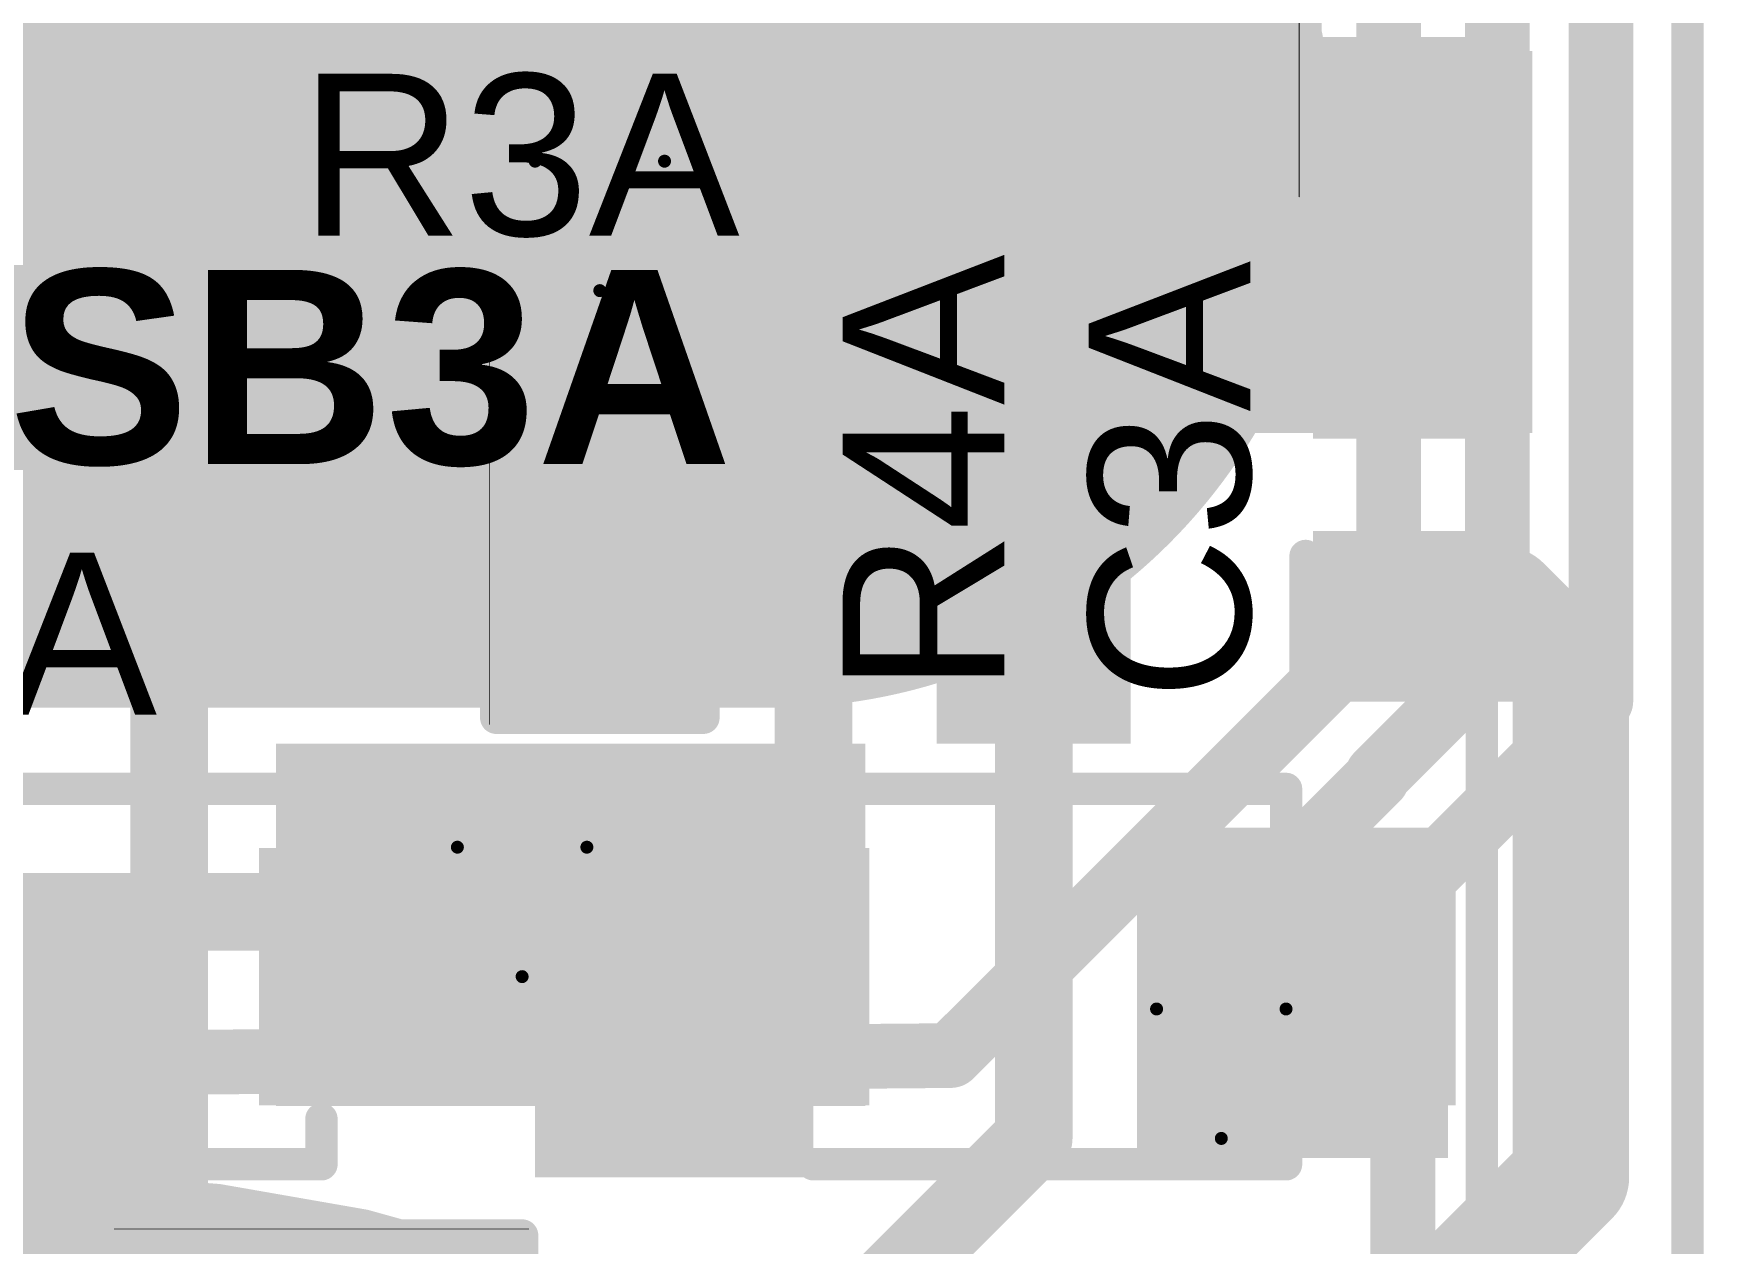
# Model space of a CAD drawing. Header units: inches. Extents: x -3.9 to 9.5, y -7 to 2.6.
# Drawn here: x -3.4634 to -3.2054, y -5.022 to -4.835 of the extents above; entities that cross this region are included whole.
import ezdxf

# ---------------------------------------------------------------- set-up
doc = ezdxf.new("R2010")
doc.units = ezdxf.units.IN
doc.header["$MEASUREMENT"] = 0
for name, color, linetype in [('Board Outline', 216, 'Continuous'), ('Bottom Layer', 5, 'Continuous'), ('Bottom Overlay', 54, 'Continuous'), ('Bottom Paste', 16, 'Continuous'), ('Bottom Solder', 6, 'Continuous'), ('Drill Drawing', 1, 'Continuous'), ('Top Layer', 1, 'Continuous'), ('Top Overlay', 2, 'Continuous'), ('Top Paste', 8, 'Continuous'), ('Top Solder', 216, 'Continuous'), ('Via Holes', 16, 'Continuous')]:
    doc.layers.add(name, color=color, linetype=linetype)
doc.styles.add('Arial', font='', dxfattribs={"height": 0.2})
doc.styles.add('Arial_Bold', font='', dxfattribs={"height": 0.2})
doc.styles.get('Arial').set_extended_font_data('Arial')
doc.styles.get('Arial_Bold').set_extended_font_data('Arial', bold=True)

# ---------------------------------------------------------------- blocks, each defined once
blk = doc.blocks.new('S______B______0402_8')
at = {"layer": 'Top Layer'}
for points in [[(-0.0275, -0.0125), (-0.0275, 0.0125), (-0.0095, 0.0125), (-0.0095, -0.0125)], [(0.0095, -0.0125), (0.0095, 0.0125), (0.0275, 0.0125), (0.0275, -0.0125)]]:
    blk.add_hatch(color=1, dxfattribs=at).paths.add_polyline_path(points)
at = {"layer": 'Top Paste'}
for points in [[(-0.0275, -0.0125), (-0.0275, 0.0125), (-0.0095, 0.0125), (-0.0095, -0.0125)], [(0.0095, -0.0125), (0.0095, 0.0125), (0.0275, 0.0125), (0.0275, -0.0125)]]:
    blk.add_hatch(color=8, dxfattribs=at).paths.add_polyline_path(points)
at = {"layer": 'Top Solder'}
for points in [[(-0.02967, -0.01467), (-0.02967, 0.01467), (-0.00733, 0.01467), (-0.00733, -0.01467)], [(0.00733, -0.01467), (0.00733, 0.01467), (0.02967, 0.01467), (0.02967, -0.01467)]]:
    blk.add_hatch(color=216, dxfattribs=at).paths.add_polyline_path(points)
at = {"layer": 'Top Overlay'}
for points in [[(-0.031, -0.016, 0.005, 0.005, 0), (-0.031, 0.016, 0.005, 0.005, 0)], [(0.031, 0.016, 0.005, 0.005, 0), (-0.031, 0.016, 0.005, 0.005, 0)], [(0.031, -0.016, 0.005, 0.005, 0), (0.031, 0.016, 0.005, 0.005, 0)], [(0.031, -0.016, 0.005, 0.005, 0), (-0.031, -0.016, 0.005, 0.005, 0)], [(0.032, -0.017, 0.000127, 0.000127, 0), (-0.032, -0.017, 0.000127, 0.000127, 0)]]:
    blk.add_lwpolyline(points, format="xyseb", dxfattribs=at)
for points in [[(-0.03225, 0.016, 0.0025, 0.0025, 1), (-0.02975, 0.016, 0.0025, 0.0025, 1)], [(-0.03225, 0.016, 0.0025, 0.0025, 1), (-0.02975, 0.016, 0.0025, 0.0025, 1)], [(0.02975, 0.016, 0.0025, 0.0025, 1), (0.03225, 0.016, 0.0025, 0.0025, 1)], [(0.02975, 0.016, 0.0025, 0.0025, 1), (0.03225, 0.016, 0.0025, 0.0025, 1)], [(-0.03225, -0.016, 0.0025, 0.0025, 1), (-0.02975, -0.016, 0.0025, 0.0025, 1)], [(-0.03225, -0.016, 0.0025, 0.0025, 1), (-0.02975, -0.016, 0.0025, 0.0025, 1)], [(0.02975, -0.016, 0.0025, 0.0025, 1), (0.03225, -0.016, 0.0025, 0.0025, 1)], [(0.02975, -0.016, 0.0025, 0.0025, 1), (0.03225, -0.016, 0.0025, 0.0025, 1)], [(-0.03203, -0.017, 0.0000635, 0.0000635, 1), (-0.03197, -0.017, 0.0000635, 0.0000635, 1)], [(0.03197, -0.017, 0.0000635, 0.0000635, 1), (0.03203, -0.017, 0.0000635, 0.0000635, 1)]]:
    blk.add_lwpolyline(points, format="xyseb", close=True, dxfattribs=at)
blk = doc.blocks.new('R___0402_17')
at = {"layer": 'Top Layer'}
for points in [[(-0.0275, -0.0125), (-0.0275, 0.0125), (-0.0095, 0.0125), (-0.0095, -0.0125)], [(0.0095, -0.0125), (0.0095, 0.0125), (0.0275, 0.0125), (0.0275, -0.0125)]]:
    blk.add_hatch(color=1, dxfattribs=at).paths.add_polyline_path(points)
at = {"layer": 'Top Paste'}
for points in [[(-0.0275, -0.0125), (-0.0275, 0.0125), (-0.0095, 0.0125), (-0.0095, -0.0125)], [(0.0095, -0.0125), (0.0095, 0.0125), (0.0275, 0.0125), (0.0275, -0.0125)]]:
    blk.add_hatch(color=8, dxfattribs=at).paths.add_polyline_path(points)
at = {"layer": 'Top Solder'}
for points in [[(-0.02967, -0.01467), (-0.02967, 0.01467), (-0.00733, 0.01467), (-0.00733, -0.01467)], [(0.00733, -0.01467), (0.00733, 0.01467), (0.02967, 0.01467), (0.02967, -0.01467)]]:
    blk.add_hatch(color=216, dxfattribs=at).paths.add_polyline_path(points)
at = {"layer": 'Top Overlay'}
for points in [[(-0.031, 0.016, 0.005, 0.005, 0), (-0.031, -0.016, 0.005, 0.005, 0)], [(0.031, 0.016, 0.005, 0.005, 0), (-0.031, 0.016, 0.005, 0.005, 0)], [(0.031, 0.016, 0.005, 0.005, 0), (0.031, -0.016, 0.005, 0.005, 0)], [(0.031, -0.016, 0.005, 0.005, 0), (-0.031, -0.016, 0.005, 0.005, 0)], [(0.032, -0.017, 0.000127, 0.000127, 0), (-0.032, -0.017, 0.000127, 0.000127, 0)]]:
    blk.add_lwpolyline(points, format="xyseb", dxfattribs=at)
for points in [[(-0.03225, 0.016, 0.0025, 0.0025, 1), (-0.02975, 0.016, 0.0025, 0.0025, 1)], [(-0.03225, 0.016, 0.0025, 0.0025, 1), (-0.02975, 0.016, 0.0025, 0.0025, 1)], [(0.02975, 0.016, 0.0025, 0.0025, 1), (0.03225, 0.016, 0.0025, 0.0025, 1)], [(0.02975, 0.016, 0.0025, 0.0025, 1), (0.03225, 0.016, 0.0025, 0.0025, 1)], [(-0.03225, -0.016, 0.0025, 0.0025, 1), (-0.02975, -0.016, 0.0025, 0.0025, 1)], [(-0.03225, -0.016, 0.0025, 0.0025, 1), (-0.02975, -0.016, 0.0025, 0.0025, 1)], [(0.02975, -0.016, 0.0025, 0.0025, 1), (0.03225, -0.016, 0.0025, 0.0025, 1)], [(0.02975, -0.016, 0.0025, 0.0025, 1), (0.03225, -0.016, 0.0025, 0.0025, 1)], [(-0.03203, -0.017, 0.0000635, 0.0000635, 1), (-0.03197, -0.017, 0.0000635, 0.0000635, 1)], [(0.03197, -0.017, 0.0000635, 0.0000635, 1), (0.03203, -0.017, 0.0000635, 0.0000635, 1)]]:
    blk.add_lwpolyline(points, format="xyseb", close=True, dxfattribs=at)
blk = doc.blocks.new('R___0402_18')
at = {"layer": 'Top Layer'}
for points in [[(-0.0275, -0.0125), (-0.0275, 0.0125), (-0.0095, 0.0125), (-0.0095, -0.0125)], [(0.0095, -0.0125), (0.0095, 0.0125), (0.0275, 0.0125), (0.0275, -0.0125)]]:
    blk.add_hatch(color=1, dxfattribs=at).paths.add_polyline_path(points)
at = {"layer": 'Top Paste'}
for points in [[(-0.0275, -0.0125), (-0.0275, 0.0125), (-0.0095, 0.0125), (-0.0095, -0.0125)], [(0.0095, -0.0125), (0.0095, 0.0125), (0.0275, 0.0125), (0.0275, -0.0125)]]:
    blk.add_hatch(color=8, dxfattribs=at).paths.add_polyline_path(points)
at = {"layer": 'Top Solder'}
for points in [[(-0.02967, -0.01467), (-0.02967, 0.01467), (-0.00733, 0.01467), (-0.00733, -0.01467)], [(0.00733, -0.01467), (0.00733, 0.01467), (0.02967, 0.01467), (0.02967, -0.01467)]]:
    blk.add_hatch(color=216, dxfattribs=at).paths.add_polyline_path(points)
at = {"layer": 'Top Overlay'}
for points in [[(-0.031, -0.016, 0.005, 0.005, 0), (-0.031, 0.016, 0.005, 0.005, 0)], [(0.031, 0.016, 0.005, 0.005, 0), (-0.031, 0.016, 0.005, 0.005, 0)], [(0.031, -0.016, 0.005, 0.005, 0), (0.031, 0.016, 0.005, 0.005, 0)], [(0.031, -0.016, 0.005, 0.005, 0), (-0.031, -0.016, 0.005, 0.005, 0)], [(0.032, -0.017, 0.000127, 0.000127, 0), (-0.032, -0.017, 0.000127, 0.000127, 0)]]:
    blk.add_lwpolyline(points, format="xyseb", dxfattribs=at)
for points in [[(-0.03225, 0.016, 0.0025, 0.0025, 1), (-0.02975, 0.016, 0.0025, 0.0025, 1)], [(-0.03225, 0.016, 0.0025, 0.0025, 1), (-0.02975, 0.016, 0.0025, 0.0025, 1)], [(0.02975, 0.016, 0.0025, 0.0025, 1), (0.03225, 0.016, 0.0025, 0.0025, 1)], [(0.02975, 0.016, 0.0025, 0.0025, 1), (0.03225, 0.016, 0.0025, 0.0025, 1)], [(-0.03225, -0.016, 0.0025, 0.0025, 1), (-0.02975, -0.016, 0.0025, 0.0025, 1)], [(-0.03225, -0.016, 0.0025, 0.0025, 1), (-0.02975, -0.016, 0.0025, 0.0025, 1)], [(0.02975, -0.016, 0.0025, 0.0025, 1), (0.03225, -0.016, 0.0025, 0.0025, 1)], [(0.02975, -0.016, 0.0025, 0.0025, 1), (0.03225, -0.016, 0.0025, 0.0025, 1)], [(-0.03203, -0.017, 0.0000635, 0.0000635, 1), (-0.03197, -0.017, 0.0000635, 0.0000635, 1)], [(0.03197, -0.017, 0.0000635, 0.0000635, 1), (0.03203, -0.017, 0.0000635, 0.0000635, 1)]]:
    blk.add_lwpolyline(points, format="xyseb", close=True, dxfattribs=at)
blk = doc.blocks.new('_EMG________B_24')
at = {"layer": 'Bottom Layer'}
h = blk.add_hatch(color=5, dxfattribs=at)
edge = h.paths.add_edge_path()
edge.add_arc((-0.11417, 0.0005), 0.08268, 90, 270)
edge.add_line((-0.11417, -0.08217), (0.11417, -0.08217))
edge.add_arc((0.11417, 0.0005), 0.08268, 270, 450)
edge.add_line((0.11417, 0.08318), (-0.11417, 0.08318))
at = {"layer": 'Bottom Paste'}
h = blk.add_hatch(color=16, dxfattribs=at)
edge = h.paths.add_edge_path()
edge.add_arc((-0.11417, 0.0005), 0.08268, 90, 270)
edge.add_line((-0.11417, -0.08217), (0.11417, -0.08217))
edge.add_arc((0.11417, 0.0005), 0.08268, 270, 450)
edge.add_line((0.11417, 0.08318), (-0.11417, 0.08318))
at = {"layer": 'Bottom Solder'}
h = blk.add_hatch(color=6, dxfattribs=at)
edge = h.paths.add_edge_path()
edge.add_arc((-0.11417, 0.0005), 0.08668, 90, 270)
edge.add_line((-0.11417, -0.08617), (0.11417, -0.08617))
edge.add_arc((0.11417, 0.0005), 0.08668, 270, 450)
edge.add_line((0.11417, 0.08718), (-0.11417, 0.08718))
at = {"layer": 'Bottom Overlay'}
blk.add_lwpolyline([(0.22375, -0.43172, 0.005, 0.005, 0), (0.22375, 0.43172, 0.005, 0.005, 0)], format="xyseb", dxfattribs=at)
blk = doc.blocks.new('SOD_323_26')
at = {"layer": 'Top Layer'}
for points in [[(-0.02953, -0.01772), (-0.06102, -0.01772), (-0.06102, 0.01772), (-0.02953, 0.01772)], [(0.06102, -0.01772), (0.02953, -0.01772), (0.02953, 0.01772), (0.06102, 0.01772)]]:
    blk.add_hatch(color=1, dxfattribs=at).paths.add_polyline_path(points)
at = {"layer": 'Top Overlay'}
for points in [[(-0.079, 0.019), (-0.036, 0.019), (-0.036, 0.031), (-0.079, 0.031)], [(-0.079, -0.02), (-0.062, -0.02), (-0.062, 0.02), (-0.079, 0.02)], [(-0.079, -0.031), (-0.036, -0.031), (-0.036, -0.019), (-0.079, -0.019)]]:
    blk.add_hatch(color=2, dxfattribs=at).paths.add_polyline_path(points)
at = {"layer": 'Top Paste'}
for points in [[(-0.02953, -0.01772), (-0.06102, -0.01772), (-0.06102, 0.01772), (-0.02953, 0.01772)], [(0.06102, -0.01772), (0.02953, -0.01772), (0.02953, 0.01772), (0.06102, 0.01772)]]:
    blk.add_hatch(color=8, dxfattribs=at).paths.add_polyline_path(points)
at = {"layer": 'Top Solder'}
for points in [[(-0.02736, -0.01988), (-0.06319, -0.01988), (-0.06319, 0.01988), (-0.02736, 0.01988)], [(0.06319, -0.01988), (0.02736, -0.01988), (0.02736, 0.01988), (0.06319, 0.01988)]]:
    blk.add_hatch(color=216, dxfattribs=at).paths.add_polyline_path(points)
at = {"layer": 'Top Overlay'}
for points in [[(-0.036, 0.029, 0.005, 0.005, 0), (0.037, 0.029, 0.005, 0.005, 0)], [(0.037, 0.022, 0.005, 0.005, 0), (0.037, 0.029, 0.005, 0.005, 0)], [(0.037, -0.029, 0.005, 0.005, 0), (0.037, -0.022, 0.005, 0.005, 0)], [(-0.036, -0.029, 0.005, 0.005, 0), (0.037, -0.029, 0.005, 0.005, 0)]]:
    blk.add_lwpolyline(points, format="xyseb", dxfattribs=at)
for points in [[(-0.03725, 0.029, 0.0025, 0.0025, 1), (-0.03475, 0.029, 0.0025, 0.0025, 1)], [(0.03575, 0.029, 0.0025, 0.0025, 1), (0.03825, 0.029, 0.0025, 0.0025, 1)], [(0.03575, 0.029, 0.0025, 0.0025, 1), (0.03825, 0.029, 0.0025, 0.0025, 1)], [(0.03575, 0.022, 0.0025, 0.0025, 1), (0.03825, 0.022, 0.0025, 0.0025, 1)], [(0.03575, -0.022, 0.0025, 0.0025, 1), (0.03825, -0.022, 0.0025, 0.0025, 1)], [(-0.03725, -0.029, 0.0025, 0.0025, 1), (-0.03475, -0.029, 0.0025, 0.0025, 1)], [(0.03575, -0.029, 0.0025, 0.0025, 1), (0.03825, -0.029, 0.0025, 0.0025, 1)], [(0.03575, -0.029, 0.0025, 0.0025, 1), (0.03825, -0.029, 0.0025, 0.0025, 1)]]:
    blk.add_lwpolyline(points, format="xyseb", close=True, dxfattribs=at)
blk = doc.blocks.new('SOD_323_27')
at = {"layer": 'Top Layer'}
for points in [[(-0.02953, -0.01772), (-0.06102, -0.01772), (-0.06102, 0.01772), (-0.02953, 0.01772)], [(0.06102, -0.01772), (0.02953, -0.01772), (0.02953, 0.01772), (0.06102, 0.01772)]]:
    blk.add_hatch(color=1, dxfattribs=at).paths.add_polyline_path(points)
at = {"layer": 'Top Overlay'}
for points in [[(-0.079, 0.019), (-0.036, 0.019), (-0.036, 0.031), (-0.079, 0.031)], [(-0.079, -0.02), (-0.062, -0.02), (-0.062, 0.02), (-0.079, 0.02)], [(-0.079, -0.031), (-0.036, -0.031), (-0.036, -0.019), (-0.079, -0.019)]]:
    blk.add_hatch(color=2, dxfattribs=at).paths.add_polyline_path(points)
at = {"layer": 'Top Paste'}
for points in [[(-0.02953, -0.01772), (-0.06102, -0.01772), (-0.06102, 0.01772), (-0.02953, 0.01772)], [(0.06102, -0.01772), (0.02953, -0.01772), (0.02953, 0.01772), (0.06102, 0.01772)]]:
    blk.add_hatch(color=8, dxfattribs=at).paths.add_polyline_path(points)
at = {"layer": 'Top Solder'}
for points in [[(-0.02736, -0.01988), (-0.06319, -0.01988), (-0.06319, 0.01988), (-0.02736, 0.01988)], [(0.06319, -0.01988), (0.02736, -0.01988), (0.02736, 0.01988), (0.06319, 0.01988)]]:
    blk.add_hatch(color=216, dxfattribs=at).paths.add_polyline_path(points)
at = {"layer": 'Top Overlay'}
for points in [[(-0.036, 0.029, 0.005, 0.005, 0), (0.037, 0.029, 0.005, 0.005, 0)], [(0.037, 0.022, 0.005, 0.005, 0), (0.037, 0.029, 0.005, 0.005, 0)], [(0.037, -0.029, 0.005, 0.005, 0), (0.037, -0.022, 0.005, 0.005, 0)], [(-0.036, -0.029, 0.005, 0.005, 0), (0.037, -0.029, 0.005, 0.005, 0)]]:
    blk.add_lwpolyline(points, format="xyseb", dxfattribs=at)
for points in [[(-0.03725, 0.029, 0.0025, 0.0025, 1), (-0.03475, 0.029, 0.0025, 0.0025, 1)], [(0.03575, 0.029, 0.0025, 0.0025, 1), (0.03825, 0.029, 0.0025, 0.0025, 1)], [(0.03575, 0.029, 0.0025, 0.0025, 1), (0.03825, 0.029, 0.0025, 0.0025, 1)], [(0.03575, 0.022, 0.0025, 0.0025, 1), (0.03825, 0.022, 0.0025, 0.0025, 1)], [(0.03575, -0.022, 0.0025, 0.0025, 1), (0.03825, -0.022, 0.0025, 0.0025, 1)], [(-0.03725, -0.029, 0.0025, 0.0025, 1), (-0.03475, -0.029, 0.0025, 0.0025, 1)], [(0.03575, -0.029, 0.0025, 0.0025, 1), (0.03825, -0.029, 0.0025, 0.0025, 1)], [(0.03575, -0.029, 0.0025, 0.0025, 1), (0.03825, -0.029, 0.0025, 0.0025, 1)]]:
    blk.add_lwpolyline(points, format="xyseb", close=True, dxfattribs=at)
blk = doc.blocks.new('C___0402_31')
at = {"layer": 'Top Layer'}
for points in [[(-0.0275, -0.0125), (-0.0275, 0.0125), (-0.0095, 0.0125), (-0.0095, -0.0125)], [(0.0095, -0.0125), (0.0095, 0.0125), (0.0275, 0.0125), (0.0275, -0.0125)]]:
    blk.add_hatch(color=1, dxfattribs=at).paths.add_polyline_path(points)
at = {"layer": 'Top Paste'}
for points in [[(-0.0275, -0.0125), (-0.0275, 0.0125), (-0.0095, 0.0125), (-0.0095, -0.0125)], [(0.0095, -0.0125), (0.0095, 0.0125), (0.0275, 0.0125), (0.0275, -0.0125)]]:
    blk.add_hatch(color=8, dxfattribs=at).paths.add_polyline_path(points)
at = {"layer": 'Top Solder'}
for points in [[(-0.02986, -0.01486), (-0.02986, 0.01486), (-0.00714, 0.01486), (-0.00714, -0.01486)], [(0.00714, -0.01486), (0.00714, 0.01486), (0.02986, 0.01486), (0.02986, -0.01486)]]:
    blk.add_hatch(color=216, dxfattribs=at).paths.add_polyline_path(points)
at = {"layer": 'Top Overlay'}
for points in [[(-0.031, 0.016, 0.005, 0.005, 0), (-0.011, 0.016, 0.005, 0.005, 0)], [(-0.031, 0.016, 0.005, 0.005, 0), (-0.031, -0.016, 0.005, 0.005, 0)], [(0.011, 0.016, 0.005, 0.005, 0), (0.031, 0.016, 0.005, 0.005, 0)], [(0.031, 0.016, 0.005, 0.005, 0), (0.031, -0.016, 0.005, 0.005, 0)], [(-0.031, -0.016, 0.005, 0.005, 0), (-0.011, -0.016, 0.005, 0.005, 0)], [(0.011, -0.016, 0.005, 0.005, 0), (0.031, -0.016, 0.005, 0.005, 0)]]:
    blk.add_lwpolyline(points, format="xyseb", dxfattribs=at)
for points in [[(-0.03225, 0.016, 0.0025, 0.0025, 1), (-0.02975, 0.016, 0.0025, 0.0025, 1)], [(-0.03225, 0.016, 0.0025, 0.0025, 1), (-0.02975, 0.016, 0.0025, 0.0025, 1)], [(-0.01225, 0.016, 0.0025, 0.0025, 1), (-0.00975, 0.016, 0.0025, 0.0025, 1)], [(0.00975, 0.016, 0.0025, 0.0025, 1), (0.01225, 0.016, 0.0025, 0.0025, 1)], [(0.02975, 0.016, 0.0025, 0.0025, 1), (0.03225, 0.016, 0.0025, 0.0025, 1)], [(0.02975, 0.016, 0.0025, 0.0025, 1), (0.03225, 0.016, 0.0025, 0.0025, 1)], [(-0.03225, -0.016, 0.0025, 0.0025, 1), (-0.02975, -0.016, 0.0025, 0.0025, 1)], [(-0.03225, -0.016, 0.0025, 0.0025, 1), (-0.02975, -0.016, 0.0025, 0.0025, 1)], [(-0.01225, -0.016, 0.0025, 0.0025, 1), (-0.00975, -0.016, 0.0025, 0.0025, 1)], [(0.00975, -0.016, 0.0025, 0.0025, 1), (0.01225, -0.016, 0.0025, 0.0025, 1)], [(0.02975, -0.016, 0.0025, 0.0025, 1), (0.03225, -0.016, 0.0025, 0.0025, 1)], [(0.02975, -0.016, 0.0025, 0.0025, 1), (0.03225, -0.016, 0.0025, 0.0025, 1)]]:
    blk.add_lwpolyline(points, format="xyseb", close=True, dxfattribs=at)

msp = doc.modelspace()

# ---------------------------------------------------------------- hatches: boundary and pattern name
at = {"layer": 'Bottom Layer'}
h = msp.add_hatch(color=5, dxfattribs=at)
edge = h.paths.add_edge_path()
edge.add_arc((-3.37589, -4.86478), 0.01181, 0, 360)
h = msp.add_hatch(color=5, dxfattribs=at)
edge = h.paths.add_edge_path()
edge.add_arc((-3.38789, -4.97078), 0.01181, 0, 360)
h = msp.add_hatch(color=5, dxfattribs=at)
edge = h.paths.add_edge_path()
edge.add_arc((-3.27989, -4.99578), 0.01181, 0, 360)
at = {"layer": 'Top Layer'}
for points in [[(-3.32387, -4.94478), (-3.29387, -4.94478), (-3.29387, -4.79878), (-3.32387, -4.79878)], [(-3.27887, -4.85778), (-3.23187, -4.85778), (-3.23187, -4.83778), (-3.27887, -4.83778)], [(-3.27887, -4.89678), (-3.23187, -4.89678), (-3.23187, -4.83778), (-3.27887, -4.83778)], [(-3.42089, -4.93778), (-3.36089, -4.93778), (-3.36089, -4.91178), (-3.42089, -4.91178)], [(-3.42589, -5.00078), (-3.33489, -5.00078), (-3.33489, -4.94478), (-3.42589, -4.94478)], [(-3.29289, -5.00878), (-3.24489, -5.00878), (-3.24489, -4.95778), (-3.29289, -4.95778)], [(-3.51689, -5.05078), (-3.43689, -5.05078), (-3.43689, -4.96478), (-3.51689, -4.96478)]]:
    msp.add_hatch(color=1, dxfattribs=at).paths.add_polyline_path(points)
h = msp.add_hatch(color=1, dxfattribs=at)
edge = h.paths.add_edge_path()
edge.add_arc((-3.37589, -4.86478), 0.01181, 0, 360)
h = msp.add_hatch(color=1, dxfattribs=at)
edge = h.paths.add_edge_path()
edge.add_arc((-3.38789, -4.97078), 0.01181, 0, 360)
h = msp.add_hatch(color=1, dxfattribs=at)
edge = h.paths.add_edge_path()
edge.add_arc((-3.27989, -4.99578), 0.01181, 0, 360)
at = {"layer": 'Via Holes'}
h = msp.add_hatch(color=7, dxfattribs=at)
edge = h.paths.add_edge_path()
edge.add_arc((-3.37589, -4.86478), 0.00591, 0, 360)
h = msp.add_hatch(color=7, dxfattribs=at)
edge = h.paths.add_edge_path()
edge.add_arc((-3.38789, -4.97078), 0.00591, 0, 360)
h = msp.add_hatch(color=7, dxfattribs=at)
edge = h.paths.add_edge_path()
edge.add_arc((-3.27989, -4.99578), 0.00591, 0, 360)

# ---------------------------------------------------------------- linework, layer by layer
at = {"layer": 'Board Outline'}
msp.add_lwpolyline([(-3.20789, -4.42332, 0.005, 0.005, 0), (-3.20789, -5.28379, 0.005, 0.005, 0)], format="xyseb", dxfattribs=at)
msp.add_lwpolyline([(-3.20789, -4.42332, 0.005, 0.005, 0), (-3.20789, -5.28379, 0.005, 0.005, 0)], format="xyseb", dxfattribs=at)
at = {"layer": 'Bottom Layer'}
for points in [[(-3.22126, -4.93815, 0.01, 0.01, 0), (-3.22126, -4.76942, 0.01, 0.01, 0)], [(-3.23726, -4.93115, 0.01, 0.01, 0), (-3.23726, -4.7899, 0.01, 0.01, 0)], [(-3.25405, -4.92532, 0.01, 0.01, 0), (-3.25405, -4.80662, 0.01, 0.01, 0)], [(-3.29589, -4.96716, 0.01, 0.01, 0), (-3.25405, -4.92532, 0.01, 0.01, 0)], [(-3.25581, -4.9497, 0.01, 0.01, 0), (-3.23726, -4.93115, 0.01, 0.01, 0)], [(-3.25185, -4.96874, 0.01, 0.01, 0), (-3.22126, -4.93815, 0.01, 0.01, 0)], [(-3.27989, -4.97416, 0.01, 0.01, 0), (-3.25581, -4.95008, 0.01, 0.01, 0)], [(-3.25581, -4.95008, 0.01, 0.01, 0), (-3.25581, -4.9497, 0.01, 0.01, 0)], [(-3.32172, -4.99298, 0.01, 0.01, 0), (-3.29589, -4.96716, 0.01, 0.01, 0)], [(-3.65889, -4.97078, 0.012, 0.012, 0), (-3.38789, -4.97078, 0.012, 0.012, 0)], [(-3.38789, -4.97078, 0.012, 0.012, 0), (-3.38765, -4.97078, 0.012, 0.012, 0)], [(-3.25185, -5.02983, 0.01, 0.01, 0), (-3.25185, -4.96874, 0.01, 0.01, 0)], [(-3.27989, -4.99578, 0.01, 0.01, 0), (-3.27989, -4.97416, 0.01, 0.01, 0)], [(-3.63985, -4.99574, 0.01, 0.01, 0), (-3.39213, -4.9936, 0.01, 0.01, 0)], [(-3.39213, -4.9936, 0.01, 0.01, 0), (-3.39205, -4.9936, 0.01, 0.01, 0)], [(-3.39205, -4.9936, 0.01, 0.01, 0), (-3.37987, -4.9936, 0.01, 0.01, 0)], [(-3.37987, -4.9936, 0.01, 0.01, 0), (-3.37691, -4.99346, 0.01, 0.01, 0)], [(-3.37691, -4.99346, 0.01, 0.01, 0), (-3.32172, -4.99298, 0.01, 0.01, 0)], [(-3.63489, -5.09928, 0.02, 0.02, -1.34747), (-3.40339, -5.46541, 0.02, 0.02, 0)]]:
    msp.add_lwpolyline(points, format="xyseb", dxfattribs=at)
for points in [[(-3.25655, -4.92532, 0.005, 0.005, 1), (-3.25155, -4.92532, 0.005, 0.005, 1)], [(-3.25655, -4.92532, 0.005, 0.005, 1), (-3.25155, -4.92532, 0.005, 0.005, 1)], [(-3.23976, -4.93115, 0.005, 0.005, 1), (-3.23476, -4.93115, 0.005, 0.005, 1)], [(-3.23976, -4.93115, 0.005, 0.005, 1), (-3.23476, -4.93115, 0.005, 0.005, 1)], [(-3.22376, -4.93815, 0.005, 0.005, 1), (-3.21876, -4.93815, 0.005, 0.005, 1)], [(-3.22376, -4.93815, 0.005, 0.005, 1), (-3.21876, -4.93815, 0.005, 0.005, 1)], [(-3.25831, -4.9497, 0.005, 0.005, 1), (-3.25331, -4.9497, 0.005, 0.005, 1)], [(-3.25831, -4.9497, 0.005, 0.005, 1), (-3.25331, -4.9497, 0.005, 0.005, 1)], [(-3.25831, -4.95008, 0.005, 0.005, 1), (-3.25331, -4.95008, 0.005, 0.005, 1)], [(-3.25831, -4.95008, 0.005, 0.005, 1), (-3.25331, -4.95008, 0.005, 0.005, 1)], [(-3.29839, -4.96716, 0.005, 0.005, 1), (-3.29339, -4.96716, 0.005, 0.005, 1)], [(-3.29839, -4.96716, 0.005, 0.005, 1), (-3.29339, -4.96716, 0.005, 0.005, 1)], [(-3.39089, -4.97078, 0.006, 0.006, 1), (-3.38489, -4.97078, 0.006, 0.006, 1)], [(-3.39089, -4.97078, 0.006, 0.006, 1), (-3.38489, -4.97078, 0.006, 0.006, 1)], [(-3.39065, -4.97078, 0.006, 0.006, 1), (-3.38465, -4.97078, 0.006, 0.006, 1)], [(-3.25435, -4.96874, 0.005, 0.005, 1), (-3.24935, -4.96874, 0.005, 0.005, 1)], [(-3.25435, -4.96874, 0.005, 0.005, 1), (-3.24935, -4.96874, 0.005, 0.005, 1)], [(-3.28239, -4.97416, 0.005, 0.005, 1), (-3.27739, -4.97416, 0.005, 0.005, 1)], [(-3.28239, -4.97416, 0.005, 0.005, 1), (-3.27739, -4.97416, 0.005, 0.005, 1)], [(-3.39463, -4.9936, 0.005, 0.005, 1), (-3.38963, -4.9936, 0.005, 0.005, 1)], [(-3.39463, -4.9936, 0.005, 0.005, 1), (-3.38963, -4.9936, 0.005, 0.005, 1)], [(-3.39455, -4.9936, 0.005, 0.005, 1), (-3.38955, -4.9936, 0.005, 0.005, 1)], [(-3.39455, -4.9936, 0.005, 0.005, 1), (-3.38955, -4.9936, 0.005, 0.005, 1)], [(-3.38237, -4.9936, 0.005, 0.005, 1), (-3.37737, -4.9936, 0.005, 0.005, 1)], [(-3.38237, -4.9936, 0.005, 0.005, 1), (-3.37737, -4.9936, 0.005, 0.005, 1)], [(-3.37941, -4.99346, 0.005, 0.005, 1), (-3.37441, -4.99346, 0.005, 0.005, 1)], [(-3.37941, -4.99346, 0.005, 0.005, 1), (-3.37441, -4.99346, 0.005, 0.005, 1)], [(-3.32422, -4.99298, 0.005, 0.005, 1), (-3.31922, -4.99298, 0.005, 0.005, 1)], [(-3.32422, -4.99298, 0.005, 0.005, 1), (-3.31922, -4.99298, 0.005, 0.005, 1)], [(-3.28239, -4.99578, 0.005, 0.005, 1), (-3.27739, -4.99578, 0.005, 0.005, 1)]]:
    msp.add_lwpolyline(points, format="xyseb", close=True, dxfattribs=at)
at = {"layer": 'Drill Drawing'}
for points in [[(-3.38589, -4.85478, 0.002, 0.002, 0), (-3.36589, -4.85478, 0.002, 0.002, 0)], [(-3.38589, -4.85478, 0.002, 0.002, 0), (-3.37589, -4.87478, 0.002, 0.002, 0)], [(-3.37589, -4.87478, 0.002, 0.002, 0), (-3.36589, -4.85478, 0.002, 0.002, 0)], [(-3.39789, -4.96078, 0.002, 0.002, 0), (-3.37789, -4.96078, 0.002, 0.002, 0)], [(-3.39789, -4.96078, 0.002, 0.002, 0), (-3.38789, -4.98078, 0.002, 0.002, 0)], [(-3.38789, -4.98078, 0.002, 0.002, 0), (-3.37789, -4.96078, 0.002, 0.002, 0)], [(-3.28989, -4.98578, 0.002, 0.002, 0), (-3.26989, -4.98578, 0.002, 0.002, 0)], [(-3.28989, -4.98578, 0.002, 0.002, 0), (-3.27989, -5.00578, 0.002, 0.002, 0)], [(-3.27989, -5.00578, 0.002, 0.002, 0), (-3.26989, -4.98578, 0.002, 0.002, 0)]]:
    msp.add_lwpolyline(points, format="xyseb", dxfattribs=at)
for points in [[(-3.38639, -4.85478, 0.001, 0.001, 1), (-3.38539, -4.85478, 0.001, 0.001, 1)], [(-3.38639, -4.85478, 0.001, 0.001, 1), (-3.38539, -4.85478, 0.001, 0.001, 1)], [(-3.36639, -4.85478, 0.001, 0.001, 1), (-3.36539, -4.85478, 0.001, 0.001, 1)], [(-3.36639, -4.85478, 0.001, 0.001, 1), (-3.36539, -4.85478, 0.001, 0.001, 1)], [(-3.37639, -4.87478, 0.001, 0.001, 1), (-3.37539, -4.87478, 0.001, 0.001, 1)], [(-3.37639, -4.87478, 0.001, 0.001, 1), (-3.37539, -4.87478, 0.001, 0.001, 1)], [(-3.39839, -4.96078, 0.001, 0.001, 1), (-3.39739, -4.96078, 0.001, 0.001, 1)], [(-3.39839, -4.96078, 0.001, 0.001, 1), (-3.39739, -4.96078, 0.001, 0.001, 1)], [(-3.37839, -4.96078, 0.001, 0.001, 1), (-3.37739, -4.96078, 0.001, 0.001, 1)], [(-3.37839, -4.96078, 0.001, 0.001, 1), (-3.37739, -4.96078, 0.001, 0.001, 1)], [(-3.38839, -4.98078, 0.001, 0.001, 1), (-3.38739, -4.98078, 0.001, 0.001, 1)], [(-3.38839, -4.98078, 0.001, 0.001, 1), (-3.38739, -4.98078, 0.001, 0.001, 1)], [(-3.29039, -4.98578, 0.001, 0.001, 1), (-3.28939, -4.98578, 0.001, 0.001, 1)], [(-3.29039, -4.98578, 0.001, 0.001, 1), (-3.28939, -4.98578, 0.001, 0.001, 1)], [(-3.27039, -4.98578, 0.001, 0.001, 1), (-3.26939, -4.98578, 0.001, 0.001, 1)], [(-3.27039, -4.98578, 0.001, 0.001, 1), (-3.26939, -4.98578, 0.001, 0.001, 1)], [(-3.28039, -5.00578, 0.001, 0.001, 1), (-3.27939, -5.00578, 0.001, 0.001, 1)], [(-3.28039, -5.00578, 0.001, 0.001, 1), (-3.27939, -5.00578, 0.001, 0.001, 1)]]:
    msp.add_lwpolyline(points, format="xyseb", close=True, dxfattribs=at)
at = {"layer": 'Top Layer'}
for points in [[(-3.44239, -5.03478, 0.012, 0.012, 0), (-3.44239, -4.75078, 0.012, 0.012, 0)], [(-3.41489, -4.91843, 0.01, 0.01, 0), (-3.41489, -4.76535, 0.01, 0.01, 0)], [(-3.34289, -4.97151, 0.012, 0.012, 0), (-3.34289, -4.81241, 0.012, 0.012, 0)], [(-3.30887, -5.00578, 0.012, 0.012, 0), (-3.30887, -4.83578, 0.012, 0.012, 0)], [(-3.37589, -4.89128, 0.012, 0.012, 0), (-3.37589, -4.86478, 0.012, 0.012, 0)], [(-3.41489, -4.91843, 0.01, 0.01, 0), (-3.40903, -4.92428, 0.01, 0.01, 0)], [(-3.25087, -4.92328, 0.018, 0.018, 0), (-3.23644, -4.92328, 0.018, 0.018, 0)], [(-3.23644, -4.92328, 0.018, 0.018, 0), (-3.22589, -4.93383, 0.018, 0.018, 0)], [(-3.40903, -4.92428, 0.01, 0.01, 0), (-3.37989, -4.92428, 0.01, 0.01, 0)], [(-3.37989, -4.92428, 0.01, 0.01, 0), (-3.37589, -4.92828, 0.01, 0.01, 0)], [(-3.22589, -5.01178, 0.018, 0.018, 0), (-3.22589, -4.93383, 0.018, 0.018, 0)], [(-3.38789, -4.96778, 0.012, 0.012, 0), (-3.38789, -4.96078, 0.012, 0.012, 0)], [(-3.39089, -4.96778, 0.012, 0.012, 0), (-3.38789, -4.96778, 0.012, 0.012, 0)], [(-3.35217, -4.98078, 0.01, 0.01, 0), (-3.34289, -4.97151, 0.01, 0.01, 0)], [(-3.26162, -4.98275, 0.01, 0.01, 0), (-3.26162, -4.98078, 0.01, 0.01, 0)], [(-3.27237, -4.9935, 0.01, 0.01, 0), (-3.26162, -4.98275, 0.01, 0.01, 0)], [(-3.27989, -4.99578, 0.01, 0.01, 0), (-3.27761, -4.9935, 0.01, 0.01, 0)], [(-3.27761, -4.9935, 0.01, 0.01, 0), (-3.27237, -4.9935, 0.01, 0.01, 0)], [(-3.33987, -5.03678, 0.012, 0.012, 0), (-3.30887, -5.00578, 0.012, 0.012, 0)], [(-3.27989, -5.06578, 0.018, 0.018, 0), (-3.22589, -5.01178, 0.018, 0.018, 0)]]:
    msp.add_lwpolyline(points, format="xyseb", dxfattribs=at)
for points in [[(-3.31187, -4.83578, 0.006, 0.006, 1), (-3.30587, -4.83578, 0.006, 0.006, 1)], [(-3.37889, -4.86478, 0.006, 0.006, 1), (-3.37289, -4.86478, 0.006, 0.006, 1)], [(-3.37889, -4.89128, 0.006, 0.006, 1), (-3.37289, -4.89128, 0.006, 0.006, 1)], [(-3.41739, -4.91843, 0.005, 0.005, 1), (-3.41239, -4.91843, 0.005, 0.005, 1)], [(-3.41739, -4.91843, 0.005, 0.005, 1), (-3.41239, -4.91843, 0.005, 0.005, 1)], [(-3.25537, -4.92328, 0.009, 0.009, 1), (-3.24637, -4.92328, 0.009, 0.009, 1)], [(-3.24094, -4.92328, 0.009, 0.009, 1), (-3.23194, -4.92328, 0.009, 0.009, 1)], [(-3.24094, -4.92328, 0.009, 0.009, 1), (-3.23194, -4.92328, 0.009, 0.009, 1)], [(-3.41153, -4.92428, 0.005, 0.005, 1), (-3.40653, -4.92428, 0.005, 0.005, 1)], [(-3.41153, -4.92428, 0.005, 0.005, 1), (-3.40653, -4.92428, 0.005, 0.005, 1)], [(-3.38239, -4.92428, 0.005, 0.005, 1), (-3.37739, -4.92428, 0.005, 0.005, 1)], [(-3.38239, -4.92428, 0.005, 0.005, 1), (-3.37739, -4.92428, 0.005, 0.005, 1)], [(-3.37839, -4.92828, 0.005, 0.005, 1), (-3.37339, -4.92828, 0.005, 0.005, 1)], [(-3.23039, -4.93383, 0.009, 0.009, 1), (-3.22139, -4.93383, 0.009, 0.009, 1)], [(-3.23039, -4.93383, 0.009, 0.009, 1), (-3.22139, -4.93383, 0.009, 0.009, 1)], [(-3.39089, -4.96078, 0.006, 0.006, 1), (-3.38489, -4.96078, 0.006, 0.006, 1)], [(-3.39389, -4.96778, 0.006, 0.006, 1), (-3.38789, -4.96778, 0.006, 0.006, 1)], [(-3.39089, -4.96778, 0.006, 0.006, 1), (-3.38489, -4.96778, 0.006, 0.006, 1)], [(-3.39089, -4.96778, 0.006, 0.006, 1), (-3.38489, -4.96778, 0.006, 0.006, 1)], [(-3.34589, -4.97151, 0.006, 0.006, 1), (-3.33989, -4.97151, 0.006, 0.006, 1)], [(-3.34539, -4.97151, 0.005, 0.005, 1), (-3.34039, -4.97151, 0.005, 0.005, 1)], [(-3.35467, -4.98078, 0.005, 0.005, 1), (-3.34967, -4.98078, 0.005, 0.005, 1)], [(-3.26412, -4.98078, 0.005, 0.005, 1), (-3.25912, -4.98078, 0.005, 0.005, 1)], [(-3.26412, -4.98275, 0.005, 0.005, 1), (-3.25912, -4.98275, 0.005, 0.005, 1)], [(-3.26412, -4.98275, 0.005, 0.005, 1), (-3.25912, -4.98275, 0.005, 0.005, 1)], [(-3.28011, -4.9935, 0.005, 0.005, 1), (-3.27511, -4.9935, 0.005, 0.005, 1)], [(-3.28011, -4.9935, 0.005, 0.005, 1), (-3.27511, -4.9935, 0.005, 0.005, 1)], [(-3.27487, -4.9935, 0.005, 0.005, 1), (-3.26987, -4.9935, 0.005, 0.005, 1)], [(-3.27487, -4.9935, 0.005, 0.005, 1), (-3.26987, -4.9935, 0.005, 0.005, 1)], [(-3.28239, -4.99578, 0.005, 0.005, 1), (-3.27739, -4.99578, 0.005, 0.005, 1)], [(-3.31187, -5.00578, 0.006, 0.006, 1), (-3.30587, -5.00578, 0.006, 0.006, 1)], [(-3.31187, -5.00578, 0.006, 0.006, 1), (-3.30587, -5.00578, 0.006, 0.006, 1)], [(-3.23039, -5.01178, 0.009, 0.009, 1), (-3.22139, -5.01178, 0.009, 0.009, 1)], [(-3.23039, -5.01178, 0.009, 0.009, 1), (-3.22139, -5.01178, 0.009, 0.009, 1)]]:
    msp.add_lwpolyline(points, format="xyseb", close=True, dxfattribs=at)

# ---------------------------------------------------------------- block references
for name, p in [('_EMG________B_24', (-3.46338, -4.85305)), ('SOD_323_26', (-3.45589, -4.98078)), ('SOD_323_27', (-3.30689, -4.98078))]:
    msp.add_blockref(name, p)
for name, p, rotation in [('R___0402_18', (-3.25087, -4.82828), 270), ('C___0402_31', (-3.25087, -4.90478), 90), ('S______B______0402_8', (-3.37589, -4.90978), 270), ('R___0402_17', (-3.41889, -5.03678), 180)]:
    msp.add_blockref(name, p, dxfattribs=dict(rotation=rotation))

# ---------------------------------------------------------------- texts
at = {"layer": 'Top Overlay'}
for s, height, style, p in [('R3A', 0.025, 'Arial', (-3.42222, -4.86628)), ('SB3A', 0.03, 'Arial_Bold', (-3.46719, -4.90158)), ('D2A', 0.025, 'Arial', (-3.51222, -4.94028))]:
    msp.add_text(s, height=height, dxfattribs=dict(at, style=style)).set_placement(p)
at = {"layer": 'Top Overlay', "style": 'Arial'}
for s, p in [('R4A', (-3.3134, -4.93711)), ('C3A', (-3.2754, -4.93811))]:
    msp.add_text(s, height=0.025, rotation=90, dxfattribs=at).set_placement(p)

doc.saveas('drawing.dxf')
